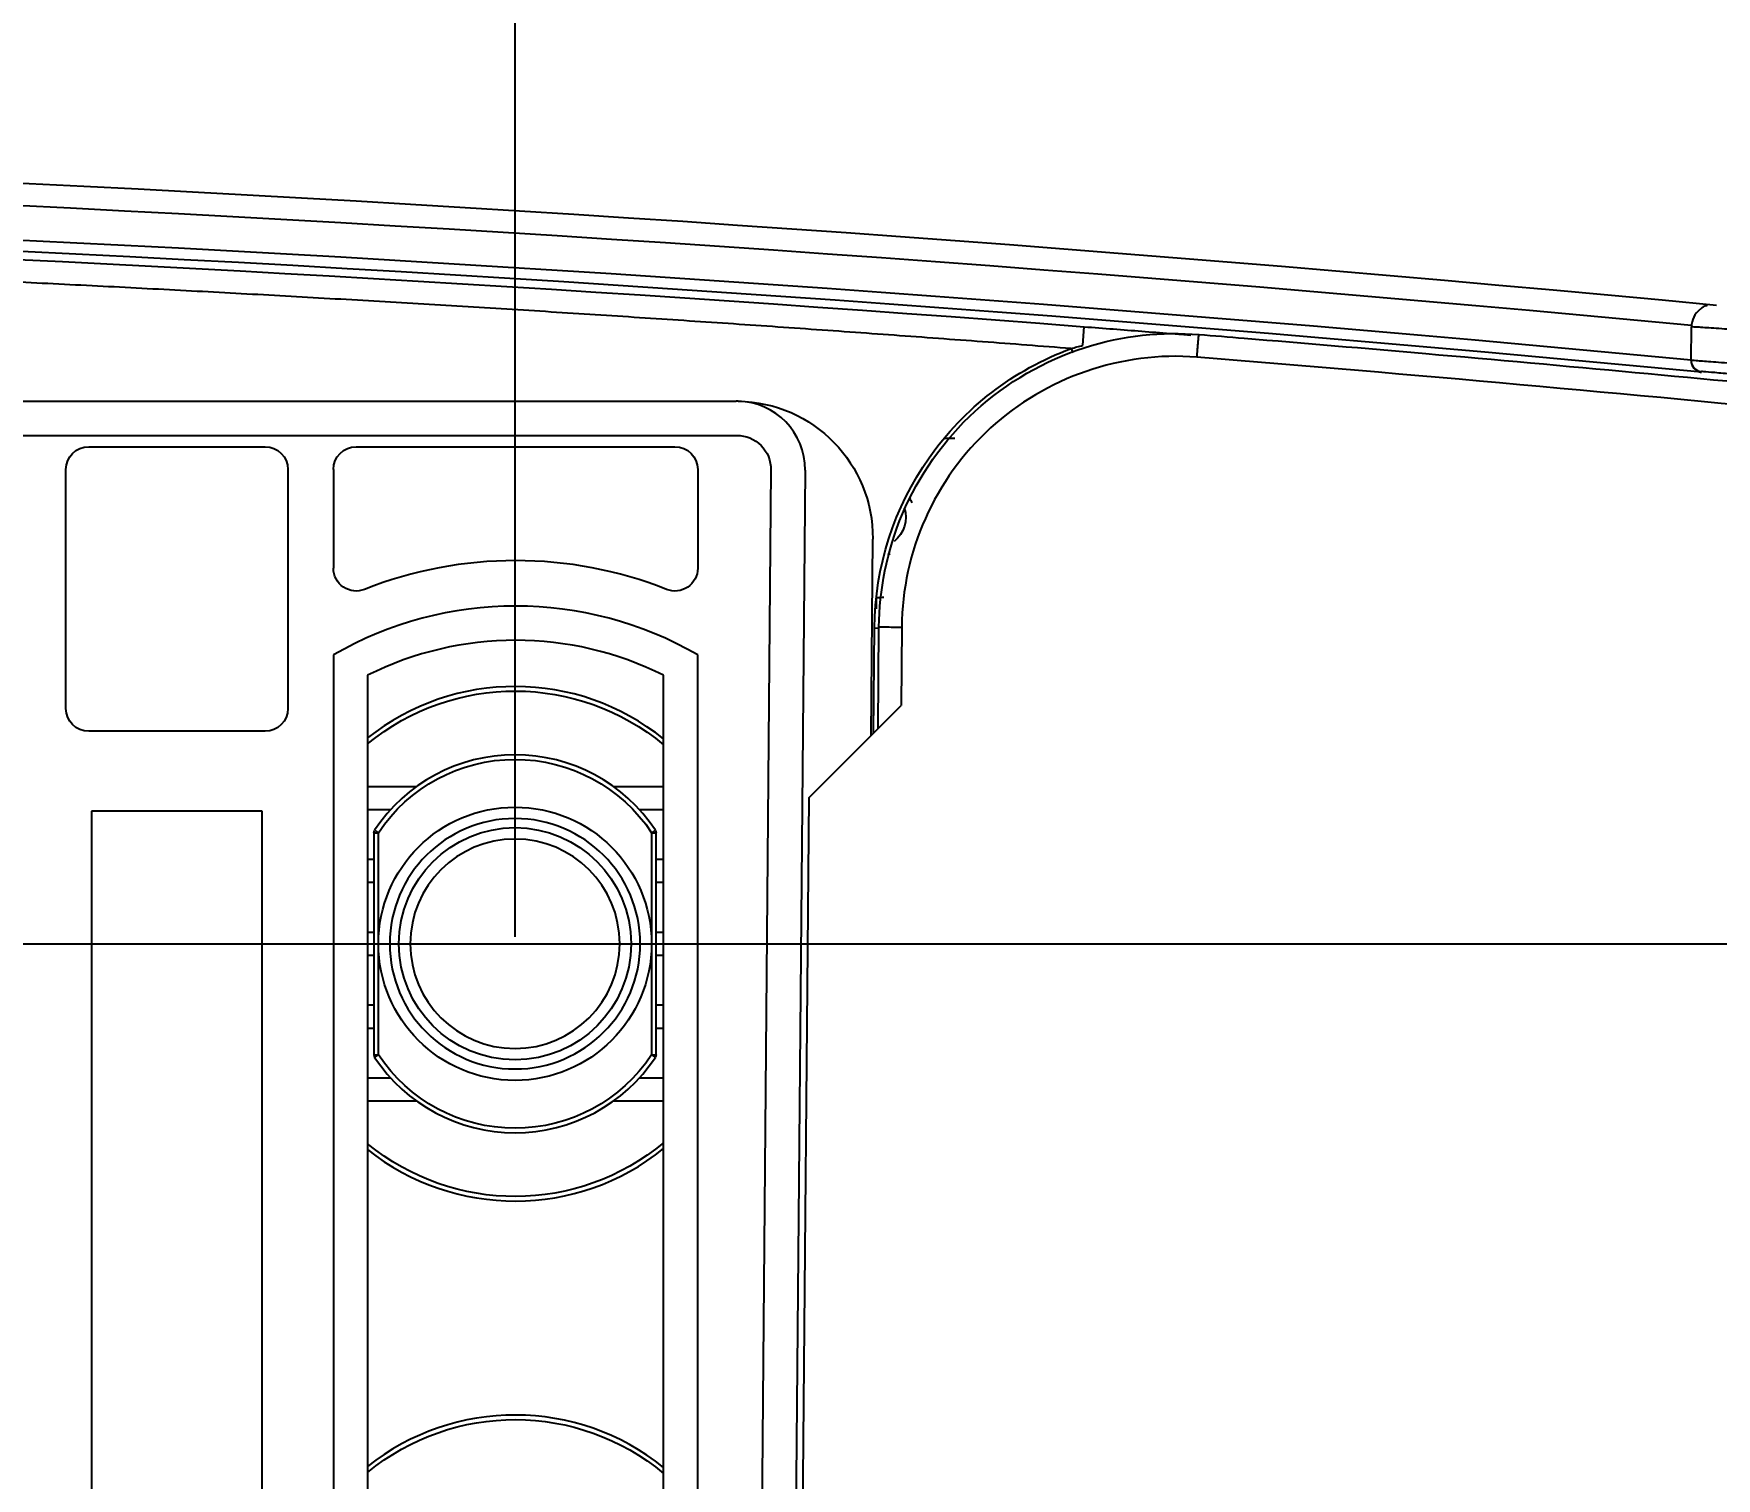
# Model space of a CAD drawing. Header units: millimetres. Extents: x 28 to 2363, y 8 to 1657.
# Drawn here: x 1971.9 to 2045.9, y 1313.5 to 1376.9 of the extents above; entities that cross this region are included whole.
import ezdxf

# ---------------------------------------------------------------- set-up
doc = ezdxf.new("R2010")
doc.units = ezdxf.units.MM
doc.layers.get('Defpoints').update_dxf_attribs({"linetype": 'CONTINUOUS'})
doc.layers.add('1LINE', color=7, linetype='CONTINUOUS')
doc.styles.add('Annotative', font='malgun.ttf')
doc.dimstyles.new('WOO', dxfattribs={"dimtxt": 20, "dimasz": 2, "dimexe": 1.25, "dimexo": 0.3, "dimgap": 1, "dimtad": 1, "dimdec": 1, "dimzin": 1, "dimdsep": 46, "dimtxsty": 'Annotative', "dimcen": 0, "dimclrd": 1, "dimclre": 1, "dimclrt": 2, "dimadec": 0, "dimazin": 0, "dimtfac": 1, "dimtdec": 1, "dimtofl": 0, "dimtmove": 0, "dimatfit": 3, "dimfxl": 0, "dimarcsym": 0})

# ---------------------------------------------------------------- blocks, each defined once
blk = doc.blocks.new('*D30')
at = {"layer": '1LINE', "color": 1, "lineweight": -2}
for p, q in [((1793.140619848234, 1337.243543932028), (1793.140619848234, 1446.988782656266)), ((1993.090619848233, 1337.243543932028), (1993.090619848233, 1446.988782656266)), ((1795.140619848234, 1445.738782656266), (1991.090619848233, 1445.738782656266))]:
    blk.add_line(p, q, dxfattribs=at)
at = {"layer": '1LINE', "color": 1}
for points in [[(1795.140619848234, 1446.0721159896), (1795.140619848234, 1445.405449322933), (1793.140619848234, 1445.738782656266)], [(1991.090619848233, 1446.0721159896), (1991.090619848233, 1445.405449322933), (1993.090619848233, 1445.738782656266)]]:
    blk.add_solid(points, dxfattribs=at)
at = {"layer": 'Defpoints', "color": 0}
for p in [(1993.090619848233, 1445.738782656266), (1793.140619848234, 1336.943543932028), (1993.090619848233, 1336.943543932028)]:
    blk.add_point(p, dxfattribs=at)
at = {"layer": '1LINE', "color": 2, "insert": (1893.115619848234, 1457.071663091049), "char_height": 20, "attachment_point": 5, "style": 'Annotative'}
blk.add_mtext('200', dxfattribs=at)
blk = doc.blocks.new('*D32')
at = {"layer": '1LINE', "color": 1, "lineweight": -2}
for p, q in [((1963.640619848235, 1336.943543932028), (2212.264295808507, 1336.943543932028)), ((2211.014295808507, 1334.943543932028), (2211.014295808507, 849.1630565810469)), ((1892.985644210606, 847.1630565810469), (2212.264295808507, 847.1630565810469))]:
    blk.add_line(p, q, dxfattribs=at)
at = {"layer": '1LINE', "color": 1}
for points in [[(2210.680962475173, 1334.943543932028), (2211.34762914184, 1334.943543932028), (2211.014295808507, 1336.943543932028)], [(2210.680962475174, 849.1630565810469), (2211.347629141841, 849.1630565810469), (2211.014295808507, 847.1630565810469)]]:
    blk.add_solid(points, dxfattribs=at)
at = {"layer": 'Defpoints', "color": 0}
for p in [(1963.340619848235, 1336.943543932028), (1892.685644210606, 847.1630565810469), (2211.014295808507, 847.1630565810469)]:
    blk.add_point(p, dxfattribs=at)
at = {"layer": '1LINE', "color": 2, "insert": (2199.681415373724, 1092.053300256537), "char_height": 20, "attachment_point": 5, "rotation": 90, "style": 'Annotative'}
blk.add_mtext('490', dxfattribs=at)

msp = doc.modelspace()

# ---------------------------------------------------------------- linework, layer by layer
at = {"layer": '1LINE', "linetype": 'Continuous'}
for p, q in [((2018.032875271126, 1363.229110211303), (2018.096294272702, 1364.044980226952)), ((2044.749004831971, 1362.576420159492), (2044.761767007527, 1364.038820629483)), ((2017.517418470827, 1363.086882156038), (2017.586499180895, 1362.899191305167)), ((2044.748808825326, 1362.553960022613), (2044.749004831971, 1362.576420159492)), ((1783.426750329329, 1360.77472693112), (2002.805115637427, 1360.77472693112)), ((1924.230619848233, 1359.274726931124), (2002.831296240799, 1359.274726931124)), ((1974.365619848234, 1358.774726931113), (1982.115619848234, 1358.774726931113)), ((1986.115619848235, 1358.774726931113), (2000.115619848236, 1358.774726931113)), ((2011.962735519762, 1359.151382169528), (2012.403855832265, 1359.151382169528)), ((1973.365619848234, 1347.274726931117), (1973.365619848234, 1357.774726931128)), ((1983.115619848234, 1357.774726931128), (1983.115619848234, 1347.274726931117)), ((1985.115619848236, 1357.774726931128), (1985.115619848236, 1353.438248663768)), ((2001.115619848235, 1357.774726931128), (2001.115619848235, 1353.438248663768)), ((2004.331239153219, 1357.761640316292), (2003.641816597794, 1278.761640321552)), ((2005.83118200999, 1357.748547324625), (2005.141759454521, 1278.748547324629)), ((2008.729504900905, 1346.084414593131), (2008.804887175809, 1354.72236771813)), ((2008.957018957265, 1352.151382169521), (2008.957018957265, 1351.651382169528)), ((2008.836751487077, 1346.191246520209), (2008.877093336221, 1350.813964557199)), ((2008.877093336221, 1350.813964557199), (2009.07708572083, 1350.812219250109)), ((2009.038525248645, 1346.393626794086), (2009.077515977904, 1350.86152182699)), ((2010.077477900984, 1350.852789023918), (2010.047367413947, 1347.402468959388)), ((1985.115619848236, 1349.631133391666), (1985.115619848236, 1292.818320470577)), ((2001.115619848235, 1292.818320470577), (2001.115619848235, 1349.631133391666)), ((1986.615619848237, 1348.736208327935), (1986.615619848237, 1293.713245534307)), ((1999.615619848234, 1293.713245534307), (1999.615619848234, 1348.736208327935)), ((2006.011998918341, 1343.367100463782), (2010.047367413947, 1347.402468959388)), ((1982.115619848234, 1346.274726931113), (1974.365619848234, 1346.274726931113)), ((1988.759338282696, 1343.843543932015), (1986.615627139788, 1343.843543932015)), ((1999.615558828921, 1343.843543932015), (1997.421901413775, 1343.843543932015)), ((2005.533198983092, 1288.502062201676), (2006.011998918341, 1343.367100463782)), ((1974.490619848236, 1342.774726931128), (1974.490619848236, 1293.774726931113)), ((1981.990619848236, 1342.774726931128), (1974.490619848236, 1342.774726931128)), ((1981.990619848236, 1293.774726931113), (1981.990619848236, 1342.774726931128)), ((1986.615601386159, 1342.843543932029), (1987.635347169442, 1342.843543932029)), ((1998.545892527029, 1342.843543932029), (1999.61563844179, 1342.843543932029)), ((1986.890619848234, 1341.823493680438), (1987.090619848234, 1341.823493680438)), ((1986.890619848234, 1341.823493680438), (1986.890619848234, 1332.063594183599)), ((1986.923953181565, 1341.93404784013), (1987.090619848234, 1341.823493680438)), ((1987.090619848234, 1336.943543932028), (1987.090619848234, 1341.823493680438)), ((1999.257286514901, 1341.93404784013), (1999.090619848232, 1341.823493680457)), ((1999.090619848232, 1341.823493680457), (1999.090619848232, 1336.943543932028)), ((1999.090619848232, 1341.823493680457), (1999.290619848232, 1341.823493680457)), ((1999.290619848232, 1332.063594183599), (1999.290619848232, 1341.823493680457)), ((1986.890619848234, 1340.643543932018), (1986.615590160734, 1340.643543932018)), ((1999.615638598232, 1340.643543932018), (1999.290619848232, 1340.643543932018)), ((1986.615590160734, 1339.643543932014), (1986.890619848234, 1339.643543932014)), ((1999.290619848232, 1339.643543932014), (1999.615638598232, 1339.643543932014)), ((1986.890619848234, 1337.44354393202), (1986.615590160734, 1337.44354393202)), ((1999.615638598232, 1337.44354393202), (1999.290619848232, 1337.44354393202)), ((1986.615590160734, 1336.443543932017), (1986.890619848234, 1336.443543932017)), ((1987.090619848234, 1332.063594183599), (1987.090619848234, 1336.943543932028)), ((1999.090619848232, 1336.943543932028), (1999.090619848232, 1332.063594183599)), ((1999.290619848232, 1336.443543932017), (1999.615638598232, 1336.443543932017)), ((1986.890619848234, 1334.243543932023), (1986.615590160734, 1334.243543932023)), ((1999.615638598232, 1334.243543932023), (1999.290619848232, 1334.243543932023)), ((1986.615590160734, 1333.24354393202), (1986.890619848234, 1333.24354393202)), ((1999.290619848232, 1333.24354393202), (1999.615638598232, 1333.24354393202)), ((1986.890619848234, 1332.063594183599), (1987.090619848234, 1332.063594183599)), ((1986.923953181565, 1331.953040023925), (1987.090619848234, 1332.063594183599)), ((1999.090619848232, 1332.063594183599), (1999.290619848232, 1332.063594183599)), ((1999.090619848232, 1332.063594183599), (1999.257286514901, 1331.953040023925)), ((1987.635347169442, 1331.043543932026), (1986.615601386159, 1331.043543932026)), ((1999.61563844179, 1331.043543932026), (1998.545892527029, 1331.043543932026)), ((1986.615627139784, 1330.043543932023), (1988.759338282691, 1330.043543932023)), ((1997.421901413775, 1330.043543932023), (1999.615558828921, 1330.043543932023))]:
    msp.add_line(p, q, dxfattribs=at)
for radius in [6.000000000000001, 5.1]:
    msp.add_circle((1993.090619848233, 1336.943543932028), radius, dxfattribs=at)
at = {"layer": '1LINE', "linetype": 'Continuous', "extrusion": (0, 0, -1)}
for radius in [5.500000000000011, 4.599999999999991]:
    msp.add_circle((-1993.090619848233, 1336.943543932028), radius, dxfattribs=at)
at = {"layer": '1LINE', "linetype": 'Continuous'}
for centre, radius, start, end in [((2002.805115637427, 1354.774726931117), 6.000000000000001, 89.14645053605365, 90), ((2002.831296240799, 1357.774726931128), 3, 359.4999999999303, 88.79288760934341), ((1993.115619848234, 1335.77472693112), 18, 68.38172757780822, 111.6182724221918), ((2008.957018957265, 1355.651382169524), 3.5, 270, 275.5659575752537), ((1993.115619848234, 1335.77472693112), 16, 60.00000000009027, 119.9999999999097), ((1993.115619848234, 1335.77472693112), 14.5, 63.36688125085129, 116.6331187491487), ((1993.090619848233, 1337.843543932029), 10.4, 51.14210215326712, 128.5053427961145), ((1993.090619848233, 1337.843543932029), 7.400000000000001, 33.5573097619474, 146.4426902380526), ((1987.090619848234, 1332.063594183599), 0.2, 180, 213.5573097616651), ((1993.090619848233, 1336.043543932026), 7.400000000000001, 213.5573097619474, 326.4426902380526), ((1993.090619848233, 1336.043543932026), 10.4, 231.4946640196964, 308.8579046624503), ((1993.090619848233, 1305.843543932022), 10.4, 51.14210215326712, 128.5053427961145)]:
    msp.add_arc(centre, radius, start, end, dxfattribs=at)
at = {"layer": '1LINE', "linetype": 'Continuous', "extrusion": (0, 0, -1)}
for centre, radius, start, end in [((-2002.805115637427, 1354.774726931117), 5.99999999999992, 90.85354946394635, 180.5000000000697), ((-2002.831296240799, 1357.774726931128), 1.5, 90, 180.499878206582), ((-2008.957018957265, 1355.651382169524), 1.7, 149.917567725225, 157.0781920282786), ((-2008.957018957265, 1355.651382169524), 1.3, 160.3180281728577, 232.9761283837676), ((-2008.957018957265, 1355.651382169524), 1.7, 248.8387310545918, 252.7818603039345), ((-1993.090619848233, 1337.843543932029), 10.2, 50.59484613885925, 129.7694403515097), ((-1993.090619848233, 1337.843543932029), 7.200000000000002, 33.5573097619474, 146.4426902380526), ((-1987.090619848234, 1341.823493680438), 0.2, 0, 33.55730976166509), ((-1999.090619848232, 1341.823493680457), 0.2, 146.4426902383349, 180), ((-1993.090619848233, 1336.043543932026), 7.200000000000002, 213.5573097619474, 326.4426902380526), ((-1999.090619848232, 1332.063594183599), 0.2, 180, 213.5573097616651), ((-1993.090619848233, 1336.043543932026), 10.2, 230.2305404740651, 309.405134686806), ((-1993.090619848233, 1305.843543932022), 10.2, 50.59484613885925, 129.7694403515097)]:
    msp.add_arc(centre, radius, start, end, dxfattribs=at)
at = {"layer": '1LINE', "linetype": 'Continuous', "extrusion": (6.123031769111886e-17, -3.749275628560213e-33, -1)}
for centre, start, end in [((-1974.365619848234, 1357.774726931128), 0, 90), ((-1982.115619848234, 1357.774726931128), 90, 180), ((-1986.115619848235, 1357.774726931128), 0, 90), ((-2000.115619848236, 1357.774726931128), 90, 180), ((-1986.115619848235, 1353.438248663768), 248.3817275778638, 0), ((-2000.115619848236, 1353.438248663768), 180, 291.6182724221918), ((-1974.365619848234, 1347.274726931117), 270, 0), ((-1982.115619848234, 1347.274726931117), 180, 270)]:
    msp.add_arc(centre, 1, start, end, dxfattribs=at)
at = {"layer": '1LINE', "linetype": 'Continuous'}
for centre, major_axis, ratio, start_param, end_param in [((2045.761734142267, 1364.030084861022), (-0.9999619230641715, 0.00872653549838235), 0.9999857040674953, 5.397870725610922, 6.28318055658926), ((2045.248990641186, 1362.572047531283), (-0.4999809615320858, 0.004363267749191175), 0.9999857047124687, 0, 1.484841224450876), ((2010.077479292979, 1350.852795291501), (0.9999619230641713, -0.00872653549838235), 6.267328648619001e-06, 3.141592653731509, 4.712389089796139)]:
    msp.add_ellipse(centre, major_axis=major_axis, ratio=ratio, start_param=start_param, end_param=end_param, dxfattribs=at)
for points in [[(1892.685662846559, 1372.281567296703), (1943.822300344893, 1372.279225798973), (1994.949747576818, 1369.843633560211), (2045.856247851517, 1364.997780858028)], [(2044.765514644684, 1364.096791586779), (1994.219516299383, 1368.876731957169), (1943.45718429119, 1371.279255263978), (1892.685662846559, 1371.281581490746)], [(1892.685662846559, 1369.78422434642), (1943.451859308745, 1369.781896189559), (1994.208834710009, 1367.377654286318), (2044.749160825528, 1362.594295250599)], [(2045.201500704358, 1362.049178168634), (1994.511829312016, 1366.862580384857), (1943.603373293024, 1369.281895610291), (1892.685662846559, 1369.284231443433)], [(1893.117779184524, 1368.903922597836), (1934.769789420195, 1368.902011418866), (1976.508957792687, 1367.277595498434), (2018.096291086565, 1364.044939241465)], [(2017.517418470827, 1363.086882156038), (2017.688413521635, 1363.137487012571), (2017.860435512773, 1363.184926704542), (2018.032875271131, 1363.229110211303)], [(2051.381853810955, 1360.16587124788), (2041.943850118252, 1361.096978921303), (2032.497256010854, 1361.944760065815), (2023.044295024299, 1362.709223138589)]]:
    msp.add_open_spline(points, degree=3, dxfattribs=at)
for points, degree, knots in [([(2017.517418470827, 1363.086882156038), (1986.446093140059, 1365.492334212302), (1955.344980875627, 1366.697042676804), (1924.22474704849, 1367.902491819275), (1893.117825067077, 1367.903963484894)], 2, [0, 0, 0, 0.5, 0.5, 1, 1, 1]), ([(2045.466106432979, 1364.980425814845), (2045.449928852633, 1364.97734629829), (2045.343838798905, 1364.95240693226), (2045.22106751993, 1364.894999989663), (2045.148461483751, 1364.814328833052), (2045.139372055552, 1364.803451510268)], 3, [0, 0, 0, 0, 0.1326693129348828, 0.8880782635047385, 1, 1, 1, 1]), ([(2009.077515979577, 1350.861522018857), (2009.091357984701, 1352.447658707695), (2009.406263477492, 1354.168252240032), (2010.813853380453, 1357.485063011298), (2011.912088951597, 1359.068851033351), (2014.697261942067, 1361.615504121981), (2016.372789056152, 1362.567936333506), (2019.802036447284, 1363.673758178227), (2021.5438726753, 1363.833786639205), (2023.124901646258, 1363.705966786509)], 3, [0, 0, 0, 0, 0.25, 0.25, 0.5, 0.5, 0.75, 0.75, 1, 1, 1, 1]), ([(2018.09629109646, 1364.044939365356), (2018.949635664969, 1363.978607400966), (2019.791609616007, 1363.913821672575), (2021.034522748917, 1363.817778634091), (2021.446699646674, 1363.785878294801), (2022.062217446039, 1363.738072808281), (2022.267001351786, 1363.722139936233), (2022.572985486511, 1363.698282646745), (2022.674352752367, 1363.690370655111), (2022.775652179851, 1363.682455989181)], 3, [0, 0, 0, 0, 0.5336357419085822, 0.5336357419085822, 0.800453612862907, 0.800453612862907, 0.9338625483400357, 0.9338625483400357, 1, 1, 1, 1]), ([(2023.12500385179, 1363.705949836001), (2023.789501279541, 1363.65221173717), (2024.453965570685, 1363.598062303407), (2027.776125145394, 1363.325257883733), (2030.433322051397, 1363.100432174231), (2039.223126595176, 1362.334786536137), (2045.353360506535, 1361.7654567351), (2051.480030643421, 1361.161029170051)], 3, [0, 0, 0, 0, 0.0702504214856314, 0.0702504214856314, 0.351253723540105, 0.351253723540105, 1, 1, 1, 1]), ([(2048.759468435866, 1363.757977001895), (2048.459776364754, 1363.780445556693), (2048.158199757751, 1363.802869581739), (2047.430660321294, 1363.856515306687), (2047.006411074373, 1363.887375358898), (2046.251238907759, 1363.941513224252), (2045.909731889111, 1363.965554541062), (2045.354411444902, 1364.003774352421), (2045.132893872989, 1364.018486313124), (2044.838571484685, 1364.036780137265), (2044.76178262678, 1364.040610418231), (2044.761767007527, 1364.038820629483)], 3, [0, 0, 0, 0, 0.1430109384523487, 0.1430109384523487, 0.357800157088367, 0.357800157088367, 0.5719634771040232, 0.5719634771040232, 0.785943307987138, 0.785943307987138, 1, 1, 1, 1]), ([(2008.877093336221, 1350.813964557199), (2008.900506219627, 1353.496815262768), (2009.746632413196, 1356.111768176796), (2012.808200578263, 1360.467611314669), (2014.99958787447, 1362.160179950622), (2017.517418470827, 1363.086882156038)], 3, [0, 0, 0, 0, 0.5, 0.5, 1, 1, 1, 1]), ([(2023.044295720094, 1362.709231742427), (2019.738293403154, 1362.97658971869), (2016.389173552573, 1361.810891692856), (2012.764854601935, 1358.492033166838), (2011.78441022131, 1357.134501481776), (2010.442652164209, 1354.11924042415), (2010.091949959735, 1352.511122708036), (2010.077477900984, 1350.852789023918)], 3, [0, 0, 0, 0, 0.5, 0.5, 0.75, 0.75, 1, 1, 1, 1]), ([(2044.748808825326, 1362.553960022613), (2044.748401058597, 1362.507234583534), (2044.754821836547, 1362.460358392962), (2044.778045152094, 1362.375198292955), (2044.794924432087, 1362.33561728355), (2044.845015326793, 1362.247904765971), (2044.882896039222, 1362.203690004533), (2044.980236281159, 1362.11992806391), (2045.04425040787, 1362.086457236763), (2045.138892846577, 1362.058562344953), (2045.168523423032, 1362.05268750842), (2045.199403009807, 1362.049391987965), (2045.200451700931, 1362.049283419999), (2045.201500704358, 1362.049178168634)], 3, [0, 0, 0, 0, 0.1548646464662147, 0.1548646464662147, 0.3080652106663733, 0.3080652106663733, 0.5385506597535796, 0.5385506597535796, 0.8559257785545626, 0.8559257785545626, 0.9950752972967202, 0.9950752972967202, 1, 1, 1, 1]), ([(2044.749004831971, 1362.576420159492), (2044.749023054357, 1362.578508238073), (2044.825816371059, 1362.574166783541), (2045.120129886215, 1362.5533065375), (2045.341654527121, 1362.536502443307), (2045.896945403748, 1362.49279895437), (2046.23844165427, 1362.465286678269), (2046.993544801814, 1362.403281285695), (2047.417746522794, 1362.367911925156), (2048.145174074408, 1362.306379942291), (2048.446706119795, 1362.280646521192), (2048.746350838825, 1362.254849264444)], 3, [0, 0, 0, 0, 0.213986886215957, 0.213986886215957, 0.4279246415962653, 0.4279246415962653, 0.6420933084783143, 0.6420933084783143, 0.856935639340156, 0.856935639340156, 1, 1, 1, 1]), ([(2045.201720720426, 1362.074303018888), (2045.201705113342, 1362.072520759701), (2045.201689506258, 1362.070738500477), (2045.201623929653, 1362.063249945766), (2045.201573960132, 1362.057543650006), (2045.201516228523, 1362.050950958854), (2045.20150846644, 1362.050064563753), (2045.201500704358, 1362.049178168634)], 3, [0, 0, 0, 0, 0.2128083517824342, 0.2128083517824342, 0.8941611539102005, 0.8941611539102005, 1, 1, 1, 1]), ([(2048.698002359153, 1361.757199458623), (2048.435926231624, 1361.782661102859), (2048.172195964895, 1361.808057147353), (2047.535973978721, 1361.868774139728), (2047.164948775391, 1361.903669303081), (2046.504500383359, 1361.964830651066), (2046.205800824775, 1361.99196230318), (2045.720110508684, 1362.035045642586), (2045.526340568355, 1362.051603374182), (2045.268912166795, 1362.072135111628), (2045.201739005448, 1362.076391086901), (2045.201720720426, 1362.074303018888)], 3, [0, 0, 0, 0, 0.1431095156769501, 0.1431095156769501, 0.3579938285342061, 0.3579938285342061, 0.5721639637394051, 0.5721639637394051, 0.78606650982575, 0.78606650982575, 1, 1, 1, 1])]:
    msp.add_open_spline(points, degree=degree, knots=knots, dxfattribs=at)
msp.add_rational_spline([(2023.044295719899, 1362.709231742445), (2023.125377924405, 1363.711849879292), (2023.124901646045, 1363.705966786527)], [1, 0.705026943404715, 1], degree=2, dxfattribs=at)

# ---------------------------------------------------------------- dimensions: what is measured, and where the dimension line sits
at = {"layer": '1LINE'}
dim = msp.add_linear_dim(base=(1993.090619848233, 1445.738782656266), p1=(1793.140619848234, 1336.943543932028), p2=(1993.090619848233, 1336.943543932028), dimstyle='WOO', override={"dimdec": 0}, dxfattribs=at)
dim.commit()
dim.dimension.update_dxf_attribs({"geometry": '*D30', "text_midpoint": (1893.115619848234, 1457.071663091049)})
dim = msp.add_linear_dim(base=(2211.014295808507, 847.1630565810469), p1=(1963.340619848234, 1336.943543932028), p2=(1892.685644210605, 847.1630565810465), angle=90, dimstyle='WOO', override={"dimdec": 0}, dxfattribs=at)
dim.commit()
dim.dimension.update_dxf_attribs({"geometry": '*D32', "text_midpoint": (2199.681415373724, 1092.053300256537)})

doc.saveas('drawing.dxf')
